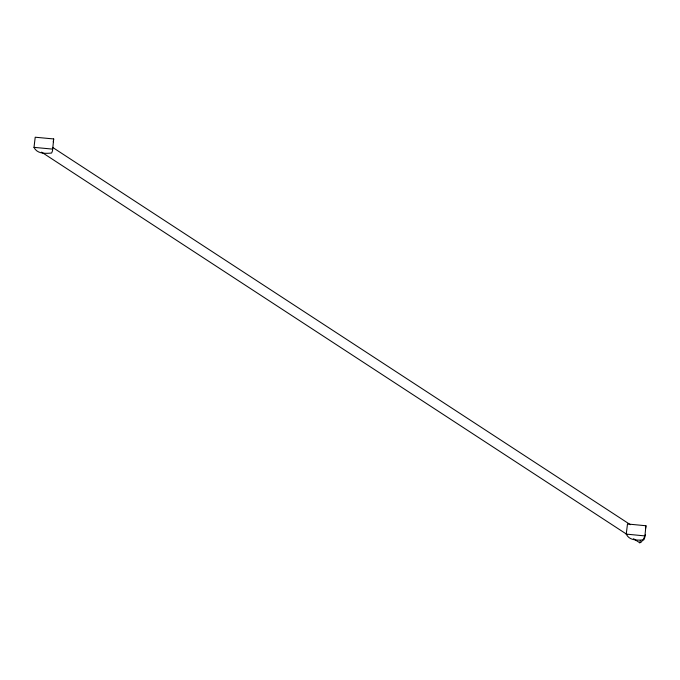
<?xml version="1.0" encoding="UTF-8"?>
<svg xmlns="http://www.w3.org/2000/svg" width="680" height="680" viewBox="0 0 680 680"><rect width="100%" height="100%" fill="white"/><g stroke="black" fill="none" stroke-linecap="round" stroke-linejoin="round"><path stroke-width="1.02" d="M53.677 138.95L52.513 150.85L51.612 153.034C45.586 153.587 37.094 154.054 34 147.364L35.215 137.224L53.677 138.95L53.286 141.788M645.94 525.75L644.759 537.642L643.858 539.827C637.823 540.37 629.332 540.804 626.246 534.115L627.487 523.983L645.94 525.75L645.558 528.59M633.522 538.713L639.744 542.776L640.271 540.727M645.481 534.565L643.535 539.053M643.059 539.861L640.9 542.419L639.744 542.776M34 147.364L52.453 149.09M626.246 534.115L644.7 535.891M52.632 147.398L630.369 524.696M41.565 152.133L627.3 534.65"/></g></svg>
